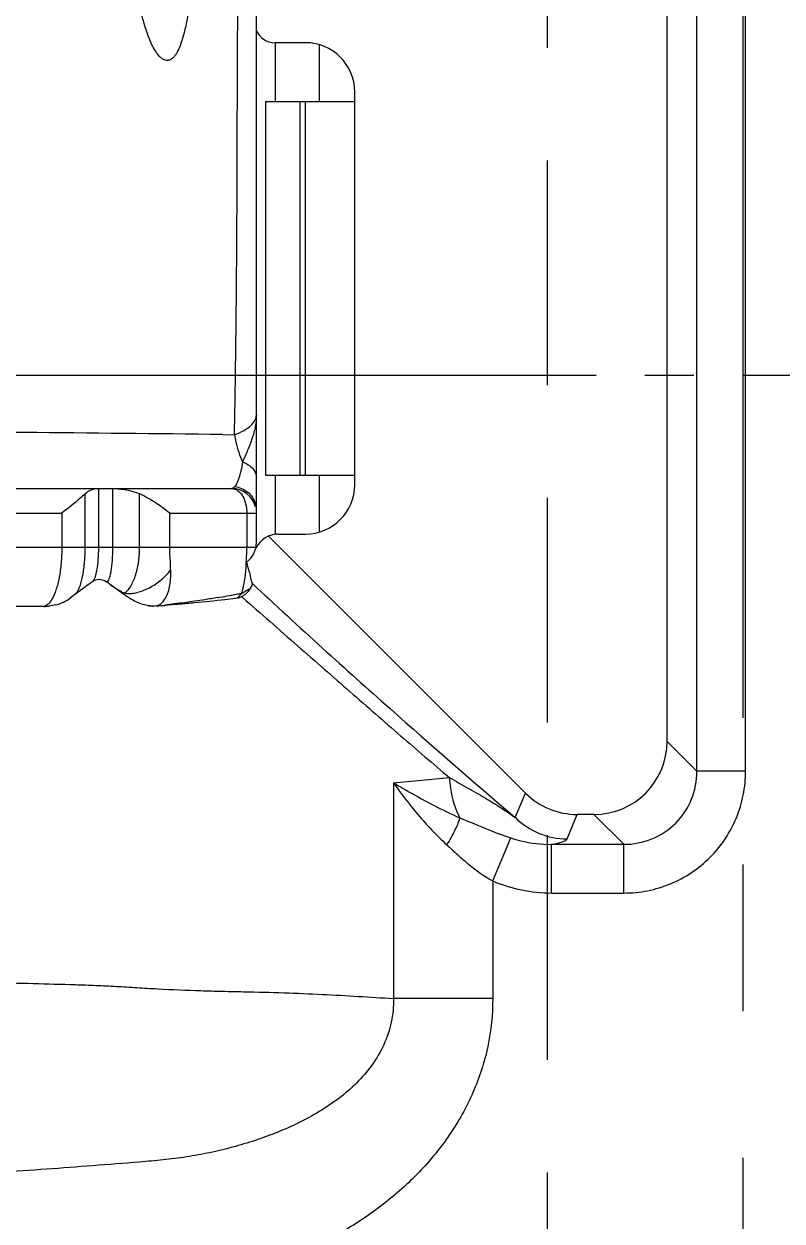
# Model space of a CAD drawing. Header units: millimetres. Extents: x 23075 to 24509, y -21593 to -20579.
# Drawn here: x 24292.38 to 24307.88, y -20884.18 to -20859.69 of the extents above; entities that cross this region are included whole.
import ezdxf

# ---------------------------------------------------------------- set-up
doc = ezdxf.new("R2010")
doc.units = ezdxf.units.MM
doc.header["$LTSCALE"] = 8
doc.linetypes.add('CENTER', pattern=[2, 1.25, -0.25, 0.25, -0.25])
doc.linetypes.add('HIDDEN', pattern=[0.375, 0.25, -0.125])
for name, color, linetype in [('Cav-cor', 30, 'Continuous'), ('CL', 1, 'Continuous'), ('WT', 4, 'Continuous')]:
    doc.layers.add(name, color=color, linetype=linetype)

msp = doc.modelspace()

# ---------------------------------------------------------------- linework, layer by layer
at = {"linetype": 'CENTER', "ltscale": 0.5}
msp.add_line((24432.076, -20866.885), (24032.076, -20866.885), dxfattribs=at)
at = {"layer": 'Cav-cor', "color": 241}
for p, q in [((24306.139, -20874.979), (24306.139, -20853.141)), ((24307.135, -20874.979), (24307.135, -20853.141)), ((24305.529, -20874.369), (24305.529, -20856.083)), ((24297.131, -20870.302), (24297.131, -20858.586)), ((24298.136, -20860.077), (24297.505, -20860.077)), ((24297.515, -20860.077), (24297.515, -20861.283)), ((24298.414, -20860.116), (24298.414, -20861.283)), ((24297.319, -20861.283), (24299.141, -20861.283)), ((24297.319, -20861.283), (24297.319, -20868.921)), ((24298.016, -20861.283), (24298.016, -20868.921)), ((24298.136, -20868.921), (24298.136, -20861.283)), ((24299.141, -20869.122), (24299.141, -20861.082)), ((24296.438, -20868.092), (24296.682, -20868.095)), ((24297.319, -20868.921), (24299.141, -20868.921)), ((24297.515, -20868.921), (24297.515, -20870.131)), ((24298.414, -20868.921), (24298.414, -20870.088)), ((24275.524, -20869.197), (24296.629, -20869.197)), ((24293.624, -20869.307), (24293.624, -20870.403)), ((24293.901, -20869.197), (24293.901, -20870.403)), ((24294.19, -20869.197), (24294.19, -20870.403)), ((24294.743, -20870.403), (24294.743, -20869.307)), ((24291.351, -20869.699), (24293.152, -20869.699)), ((24293.152, -20869.699), (24293.152, -20870.403)), ((24295.358, -20869.699), (24297.131, -20869.699)), ((24295.358, -20870.403), (24295.358, -20869.699)), ((24296.934, -20869.699), (24296.934, -20870.403)), ((24297.579, -20870.127), (24298.136, -20870.127)), ((24297.378, -20870.169), (24302.634, -20875.426)), ((24297.119, -20870.403), (24275.034, -20870.403)), ((24293.446, -20871.346), (24293.386, -20871.39)), ((24294.14, -20871.161), (24294.29, -20871.261)), ((24294.396, -20871.344), (24294.14, -20871.161)), ((24293.386, -20871.39), (24293.329, -20871.432)), ((24295.075, -20871.599), (24295.036, -20871.601)), ((24295.078, -20871.599), (24295.078, -20871.599)), ((24296.702, -20871.444), (24296.484, -20871.472)), ((24296.741, -20871.437), (24296.702, -20871.444)), ((24296.828, -20871.407), (24296.847, -20871.423)), ((24292.792, -20871.607), (24291.418, -20871.607)), ((24305.529, -20874.369), (24306.139, -20874.979)), ((24307.135, -20874.979), (24306.139, -20874.979)), ((24299.934, -20875.214), (24299.934, -20879.628)), ((24302.426, -20875.927), (24302.634, -20875.426)), ((24303.483, -20876.364), (24303.691, -20875.863)), ((24304.034, -20875.863), (24303.691, -20875.863)), ((24304.034, -20875.863), (24304.645, -20876.474)), ((24301.964, -20877.223), (24302.335, -20876.344)), ((24303.169, -20876.474), (24304.645, -20876.474)), ((24303.169, -20877.47), (24303.169, -20876.474)), ((24304.645, -20877.47), (24304.645, -20876.474)), ((24301.964, -20877.223), (24301.964, -20879.628)), ((24303.169, -20877.47), (24304.645, -20877.47)), ((24301.964, -20879.628), (24299.934, -20879.628))]:
    msp.add_line(p, q, dxfattribs=at)
for centre, radius, start, end in [((24297.505, -20859.675), 0.402, 201.7977, 270.0036), ((24298.136, -20861.082), 1.005, 0, 90), ((24278.519, -22429.748), 1561.759, 89.342624, 89.639818), ((24298.136, -20869.122), 1.005, 270, 0), ((24296.629, -20869.699), 0.502, 14.5976, 90), ((24296.647, -20869.647), 0.484, 11.4165, 16.8308), ((24297.579, -20870.63), 0.502, 90, 154.4245), ((24296.629, -20870.302), 0.502, 307.3929, 0), ((24292.271, -20870.41), 4.664, 355.4369, 358.6129), ((24291.988, -20870.403), 4.946, 358.6015, 0.001), ((24293.92, -20871.318), 0.258, 112.6108, 125.8664), ((24284.845, -20884.18), 15.997, 54.4776, 54.7956), ((24292.821, -20851.075), 20.654, 279.8004, 280.8994), ((24292.74, -20850.653), 21.084, 280.8978, 281.1709), ((24296.64, -20870.82), 0.549, 289.7357, 295.5396), ((24292.793, -20870.709), 0.898, 269.9776, 276.4393), ((24292.809, -20870.733), 0.872, 284.3756, 306.5867), ((24295.013, -20870.174), 1.422, 265.6998, 269.2636), ((24295.019, -20870.719), 0.881, 269.9521, 271.108), ((24294.675, -20864.736), 6.875, 273.3311, 273.4943), ((24294.433, -20860.976), 10.642, 273.5632, 274.4336), ((24296.649, -20871.034), 0.414, 282.9443, 286.5388), ((24296.647, -20871.029), 0.419, 286.564, 295.6498), ((24296.663, -20871.063), 0.382, 295.6161, 300.2693), ((24290.873, -20769.53), 106.072, 274.90032, 275.52053), ((24303.488, -20874.858), 1.506, 225.1884, 269.8116)]:
    msp.add_arc(centre, radius, start, end, dxfattribs=at)
for centre, major_axis, ratio, start_param, end_param in [((24296.629, -20870.541), (-0.444, 1.41), 0.166675, -2.056236, -1.736794), ((24304.023, -20874.357), (1.069, -1.069), 0.992433, -0.7816, 0.7816), ((24303.695, -20874.357), (0.577, 1.392), 0.995546, -3.532716, -2.750469)]:
    msp.add_ellipse(centre, major_axis=major_axis, ratio=ratio, start_param=start_param, end_param=end_param, dxfattribs=at)
for points, knots in [([(24296.06, -20855.722), (24296.047, -20855.916), (24296.02, -20856.304), (24295.978, -20856.887), (24295.936, -20857.472), (24295.899, -20857.961), (24295.867, -20858.352), (24295.84, -20858.645), (24295.81, -20858.937), (24295.774, -20859.227), (24295.738, -20859.468), (24295.702, -20859.658), (24295.672, -20859.8), (24295.637, -20859.939), (24295.596, -20860.075), (24295.545, -20860.206), (24295.492, -20860.308), (24295.436, -20860.379), (24295.387, -20860.421), (24295.326, -20860.445), (24295.26, -20860.439), (24295.201, -20860.406), (24295.132, -20860.344), (24295.062, -20860.246), (24294.994, -20860.118), (24294.917, -20859.937), (24294.839, -20859.703), (24294.764, -20859.417), (24294.703, -20859.126), (24294.654, -20858.833), (24294.614, -20858.539), (24294.578, -20858.244), (24294.535, -20857.851), (24294.483, -20857.358), (24294.411, -20856.768), (24294.351, -20856.377), (24294.317, -20856.182)], [0, 0, 0, 0, 0.062218, 0.124798, 0.187619, 0.250564, 0.282043, 0.3135, 0.344911, 0.376235, 0.407425, 0.422948, 0.438404, 0.453768, 0.469003, 0.484035, 0.49871, 0.505837, 0.512757, 0.519447, 0.526205, 0.533299, 0.540701, 0.555966, 0.571542, 0.587254, 0.618845, 0.650542, 0.68228, 0.714039, 0.745806, 0.777577, 0.80935, 0.872899, 0.936449, 1, 1, 1, 1]), ([(24296.682, -20868.095), (24296.692, -20867.636), (24296.707, -20866.711), (24296.723, -20865.315), (24296.734, -20863.904), (24296.739, -20862.481), (24296.742, -20861.05), (24296.747, -20859.854), (24296.755, -20858.894), (24296.767, -20857.935), (24296.777, -20857.216), (24296.783, -20856.737)], [0, 0, 0, 0, 0.121279, 0.24431, 0.368653, 0.493995, 0.620075, 0.746672, 0.810067, 0.873466, 1, 1, 1, 1]), ([(24296.682, -20868.095), (24296.75, -20868.071), (24296.87, -20868.019), (24297.015, -20867.918), (24297.095, -20867.823), (24297.126, -20867.745), (24297.131, -20867.707), (24297.131, -20867.689)], [0, 0, 0, 0, 0.339422, 0.610203, 0.823116, 0.913882, 1, 1, 1, 1]), ([(24297.131, -20867.689), (24297.131, -20867.769), (24297.115, -20867.932), (24297.048, -20868.174), (24296.953, -20868.413), (24296.884, -20868.573), (24296.85, -20868.654)], [0, 0, 0, 0, 0.237015, 0.483532, 0.740711, 1, 1, 1, 1]), ([(24296.682, -20868.095), (24296.69, -20868.145), (24296.727, -20868.337), (24296.789, -20868.524), (24296.85, -20868.653)], [0, 0, 0, 0, 0.262232, 1, 1, 1, 1]), ([(24296.85, -20868.653), (24296.84, -20868.714), (24296.818, -20868.823), (24296.784, -20868.951), (24296.755, -20869.034), (24296.735, -20869.083), (24296.717, -20869.118), (24296.704, -20869.139), (24296.697, -20869.148), (24296.694, -20869.154), (24296.691, -20869.155), (24296.69, -20869.156)], [0, 0, 0, 0, 0.34759, 0.627212, 0.74275, 0.84273, 0.927722, 0.964837, 0.98211, 0.99036, 1, 1, 1, 1]), ([(24296.85, -20868.653), (24296.891, -20868.668), (24296.966, -20868.703), (24297.057, -20868.779), (24297.117, -20868.872), (24297.131, -20868.942), (24297.131, -20868.975)], [0, 0, 0, 0, 0.282723, 0.542322, 0.778649, 1, 1, 1, 1]), ([(24293.624, -20869.307), (24293.592, -20869.336), (24293.44, -20869.473), (24293.281, -20869.602), (24293.152, -20869.699)], [0, 0, 0, 0, 0.209304, 1, 1, 1, 1]), ([(24293.624, -20869.307), (24293.663, -20869.271), (24293.751, -20869.216), (24293.853, -20869.197), (24293.901, -20869.197)], [0, 0, 0, 0, 0.525527, 1, 1, 1, 1]), ([(24294.19, -20869.197), (24294.284, -20869.197), (24294.474, -20869.214), (24294.657, -20869.268), (24294.743, -20869.307)], [0, 0, 0, 0, 0.500128, 1, 1, 1, 1]), ([(24295.358, -20869.699), (24295.265, -20869.625), (24295.068, -20869.481), (24294.856, -20869.359), (24294.743, -20869.307)], [0, 0, 0, 0, 0.487599, 1, 1, 1, 1]), ([(24296.69, -20869.156), (24296.683, -20869.162), (24296.672, -20869.172), (24296.656, -20869.185), (24296.643, -20869.195), (24296.633, -20869.197), (24296.629, -20869.197)], [0, 0, 0, 0, 0.351252, 0.615676, 0.814999, 1, 1, 1, 1]), ([(24296.629, -20869.197), (24296.649, -20869.197), (24296.69, -20869.204), (24296.772, -20869.245), (24296.819, -20869.302), (24296.845, -20869.344)], [0, 0, 0, 0, 0.221877, 0.458019, 1, 1, 1, 1]), ([(24296.69, -20869.156), (24296.785, -20869.168), (24296.971, -20869.247), (24297.083, -20869.416), (24297.11, -20869.507)], [0, 0, 0, 0, 0.502871, 1, 1, 1, 1]), ([(24296.845, -20869.344), (24296.852, -20869.356), (24296.88, -20869.407), (24296.9, -20869.463), (24296.911, -20869.507)], [0, 0, 0, 0, 0.236456, 1, 1, 1, 1]), ([(24296.911, -20869.507), (24296.915, -20869.522), (24296.929, -20869.585), (24296.934, -20869.65), (24296.934, -20869.699)], [0, 0, 0, 0, 0.245495, 1, 1, 1, 1]), ([(24293.152, -20870.403), (24293.152, -20870.509), (24293.143, -20870.716), (24293.105, -20871.007), (24293.044, -20871.256), (24292.985, -20871.402), (24292.951, -20871.461)], [0, 0, 0, 0, 0.294126, 0.569497, 0.809168, 1, 1, 1, 1]), ([(24293.624, -20870.403), (24293.624, -20870.502), (24293.616, -20870.693), (24293.582, -20870.957), (24293.529, -20871.174), (24293.476, -20871.297), (24293.443, -20871.343)], [0, 0, 0, 0, 0.308247, 0.590628, 0.825599, 1, 1, 1, 1]), ([(24293.901, -20870.403), (24293.901, -20870.486), (24293.895, -20870.642), (24293.874, -20870.826), (24293.848, -20870.95), (24293.828, -20871.019), (24293.807, -20871.069), (24293.789, -20871.095), (24293.78, -20871.102)], [0, 0, 0, 0, 0.346982, 0.64946, 0.772603, 0.872767, 0.948378, 1, 1, 1, 1]), ([(24294.19, -20870.403), (24294.19, -20870.491), (24294.185, -20870.655), (24294.164, -20870.848), (24294.138, -20870.973), (24294.118, -20871.04), (24294.097, -20871.085), (24294.078, -20871.106), (24294.068, -20871.109)], [0, 0, 0, 0, 0.364198, 0.673826, 0.79514, 0.889893, 0.957207, 1, 1, 1, 1]), ([(24294.442, -20871.334), (24294.446, -20871.332), (24294.455, -20871.327), (24294.464, -20871.315), (24294.473, -20871.301), (24294.49, -20871.283), (24294.515, -20871.26), (24294.543, -20871.224), (24294.569, -20871.181), (24294.595, -20871.133), (24294.62, -20871.079), (24294.653, -20870.996), (24294.681, -20870.907), (24294.702, -20870.81), (24294.718, -20870.733), (24294.729, -20870.653), (24294.735, -20870.571), (24294.742, -20870.487), (24294.743, -20870.431), (24294.743, -20870.403)], [0, 0, 0, 0, 0.014472, 0.029009, 0.044899, 0.062543, 0.102819, 0.147705, 0.19743, 0.25214, 0.311572, 0.375533, 0.515605, 0.590949, 0.669202, 0.749756, 0.832191, 0.915785, 1, 1, 1, 1]), ([(24295.38, -20870.867), (24295.377, -20870.83), (24295.374, -20870.755), (24295.372, -20870.66), (24295.365, -20870.582), (24295.362, -20870.523), (24295.358, -20870.463), (24295.358, -20870.423), (24295.358, -20870.403)], [0, 0, 0, 0, 0.237513, 0.485559, 0.612009, 0.740315, 0.869762, 1, 1, 1, 1]), ([(24294.437, -20871.333), (24294.473, -20871.342), (24294.55, -20871.349), (24294.667, -20871.329), (24294.788, -20871.295), (24294.96, -20871.225), (24295.168, -20871.088), (24295.312, -20870.946), (24295.378, -20870.867)], [0, 0, 0, 0, 0.103572, 0.208039, 0.323595, 0.448627, 0.717026, 1, 1, 1, 1]), ([(24295.254, -20871.465), (24295.278, -20871.43), (24295.32, -20871.347), (24295.36, -20871.206), (24295.378, -20871.042), (24295.382, -20870.927), (24295.38, -20870.867)], [0, 0, 0, 0, 0.206637, 0.442883, 0.707771, 1, 1, 1, 1]), ([(24296.92, -20870.782), (24296.916, -20870.82), (24296.903, -20870.962), (24296.882, -20871.102), (24296.86, -20871.203)], [0, 0, 0, 0, 0.272513, 1, 1, 1, 1]), ([(24293.769, -20871.109), (24293.742, -20871.128), (24293.634, -20871.207), (24293.526, -20871.286), (24293.446, -20871.346)], [0, 0, 0, 0, 0.24922, 1, 1, 1, 1]), ([(24294.068, -20871.109), (24294.032, -20871.084), (24293.949, -20871.051), (24293.86, -20871.063), (24293.821, -20871.08)], [0, 0, 0, 0, 0.503163, 1, 1, 1, 1]), ([(24294.396, -20871.344), (24294.388, -20871.337), (24294.353, -20871.308), (24294.317, -20871.281), (24294.29, -20871.261)], [0, 0, 0, 0, 0.234574, 1, 1, 1, 1]), ([(24294.442, -20871.334), (24294.431, -20871.331), (24294.406, -20871.328), (24294.368, -20871.31), (24294.329, -20871.287), (24294.303, -20871.27), (24294.29, -20871.261)], [0, 0, 0, 0, 0.193075, 0.443271, 0.724299, 1, 1, 1, 1]), ([(24294.907, -20871.592), (24294.86, -20871.584), (24294.768, -20871.56), (24294.592, -20871.482), (24294.474, -20871.399), (24294.396, -20871.344)], [0, 0, 0, 0, 0.248345, 0.497569, 1, 1, 1, 1]), ([(24296.825, -20871.337), (24296.821, -20871.344), (24296.805, -20871.371), (24296.786, -20871.395), (24296.769, -20871.409)], [0, 0, 0, 0, 0.269732, 1, 1, 1, 1]), ([(24296.86, -20871.203), (24296.857, -20871.215), (24296.847, -20871.26), (24296.835, -20871.305), (24296.825, -20871.337)], [0, 0, 0, 0, 0.265215, 1, 1, 1, 1]), ([(24296.986, -20871.245), (24296.978, -20871.252), (24296.944, -20871.279), (24296.906, -20871.301), (24296.876, -20871.316)], [0, 0, 0, 0, 0.246187, 1, 1, 1, 1]), ([(24297.027, -20871.199), (24297.021, -20871.211), (24296.989, -20871.272), (24296.943, -20871.326), (24296.901, -20871.361)], [0, 0, 0, 0, 0.200603, 1, 1, 1, 1]), ([(24297.044, -20871.134), (24297.046, -20871.142), (24297.04, -20871.165), (24297.033, -20871.186), (24297.027, -20871.199)], [0, 0, 0, 0, 0.365348, 1, 1, 1, 1]), ([(24297.044, -20871.134), (24297.522, -20871.582), (24298.457, -20872.442), (24300.246, -20874.046), (24301.565, -20875.193), (24302.426, -20875.927)], [0, 0, 0, 0, 0.272796, 0.528917, 1, 1, 1, 1]), ([(24292.951, -20871.461), (24292.929, -20871.498), (24292.888, -20871.559), (24292.822, -20871.601), (24292.792, -20871.607)], [0, 0, 0, 0, 0.579495, 1, 1, 1, 1]), ([(24295.094, -20871.594), (24295.126, -20871.583), (24295.189, -20871.549), (24295.234, -20871.495), (24295.254, -20871.465)], [0, 0, 0, 0, 0.486643, 1, 1, 1, 1]), ([(24296.337, -20871.427), (24296.249, -20871.443), (24295.89, -20871.502), (24295.528, -20871.552), (24295.254, -20871.579)], [0, 0, 0, 0, 0.244168, 1, 1, 1, 1]), ([(24296.484, -20871.471), (24296.28, -20871.496), (24295.972, -20871.526), (24295.563, -20871.562), (24295.358, -20871.579), (24295.256, -20871.587)], [0, 0, 0, 0, 0.499746, 0.750634, 1, 1, 1, 1]), ([(24296.769, -20871.409), (24296.766, -20871.412), (24296.756, -20871.42), (24296.745, -20871.427), (24296.737, -20871.432)], [0, 0, 0, 0, 0.258542, 1, 1, 1, 1]), ([(24296.847, -20871.423), (24297.222, -20871.753), (24297.779, -20872.242), (24298.514, -20872.885), (24299.214, -20873.5), (24300.066, -20874.242), (24300.744, -20874.825), (24301.077, -20875.109)], [0, 0, 0, 0, 0.267413, 0.396022, 0.521801, 0.765885, 1, 1, 1, 1]), ([(24304.645, -20877.47), (24304.807, -20877.47), (24305.134, -20877.438), (24305.604, -20877.296), (24306.038, -20877.065), (24306.418, -20876.753), (24306.73, -20876.373), (24306.961, -20875.939), (24307.103, -20875.468), (24307.135, -20875.142), (24307.135, -20874.979)], [0, 0, 0, 0, 0.124992, 0.249988, 0.374997, 0.500008, 0.62502, 0.750028, 0.875019, 1, 1, 1, 1]), ([(24304.645, -20876.474), (24304.839, -20876.475), (24305.234, -20876.399), (24305.733, -20876.068), (24306.065, -20875.568), (24306.14, -20875.174), (24306.139, -20874.979)], [0, 0, 0, 0, 0.2499, 0.500008, 0.750116, 1, 1, 1, 1]), ([(24299.934, -20875.214), (24300.038, -20875.276), (24300.481, -20875.535), (24300.937, -20875.773), (24301.293, -20875.935)], [0, 0, 0, 0, 0.237929, 1, 1, 1, 1]), ([(24299.934, -20875.214), (24300.09, -20875.438), (24300.43, -20875.883), (24300.816, -20876.291), (24301.027, -20876.485)], [0, 0, 0, 0, 0.488519, 1, 1, 1, 1]), ([(24301.077, -20875.109), (24301.204, -20875.179), (24301.451, -20875.317), (24301.806, -20875.524), (24302.131, -20875.723), (24302.334, -20875.858), (24302.426, -20875.927)], [0, 0, 0, 0, 0.275853, 0.536972, 0.780911, 1, 1, 1, 1]), ([(24301.077, -20875.109), (24301.08, -20875.182), (24301.108, -20875.467), (24301.195, -20875.746), (24301.293, -20875.935)], [0, 0, 0, 0, 0.255362, 1, 1, 1, 1]), ([(24301.027, -20876.485), (24301.086, -20876.39), (24301.187, -20876.212), (24301.267, -20876.023), (24301.293, -20875.935)], [0, 0, 0, 0, 0.549213, 1, 1, 1, 1]), ([(24301.293, -20875.935), (24301.377, -20875.968), (24301.722, -20876.109), (24302.066, -20876.257), (24302.335, -20876.344)], [0, 0, 0, 0, 0.241048, 1, 1, 1, 1]), ([(24301.027, -20876.485), (24301.099, -20876.552), (24301.244, -20876.687), (24301.544, -20876.948), (24301.789, -20877.124), (24301.964, -20877.223)], [0, 0, 0, 0, 0.247126, 0.496697, 1, 1, 1, 1]), ([(24302.335, -20876.344), (24302.402, -20876.366), (24302.673, -20876.443), (24302.957, -20876.478), (24303.169, -20876.474)], [0, 0, 0, 0, 0.249247, 1, 1, 1, 1]), ([(24303.169, -20876.474), (24303.209, -20876.466), (24303.282, -20876.45), (24303.376, -20876.424), (24303.438, -20876.401), (24303.471, -20876.381), (24303.481, -20876.37), (24303.483, -20876.364)], [0, 0, 0, 0, 0.364457, 0.658685, 0.872754, 0.946853, 1, 1, 1, 1]), ([(24301.964, -20877.223), (24302.154, -20877.303), (24302.55, -20877.427), (24302.963, -20877.47), (24303.169, -20877.47)], [0, 0, 0, 0, 0.499985, 1, 1, 1, 1]), ([(24286.076, -20879.233), (24286.71, -20879.233), (24287.97, -20879.237), (24289.536, -20879.254), (24290.77, -20879.276), (24291.674, -20879.296), (24292.559, -20879.319), (24293.282, -20879.339), (24293.848, -20879.358), (24294.267, -20879.379), (24294.689, -20879.403), (24295.266, -20879.44), (24295.85, -20879.464), (24296.435, -20879.479), (24297.001, -20879.49), (24297.681, -20879.508), (24298.464, -20879.54), (24299.21, -20879.582), (24299.696, -20879.612), (24299.934, -20879.628)], [0, 0, 0, 0, 0.137177, 0.272541, 0.338897, 0.404188, 0.468193, 0.530377, 0.560684, 0.590815, 0.621177, 0.652152, 0.715786, 0.747585, 0.778773, 0.838421, 0.894709, 0.948387, 1, 1, 1, 1]), ([(24299.934, -20879.628), (24299.938, -20879.79), (24299.907, -20880.116), (24299.751, -20880.579), (24299.503, -20880.999), (24299.081, -20881.487), (24298.431, -20881.968), (24297.564, -20882.387), (24296.801, -20882.636), (24296.176, -20882.785), (24295.701, -20882.873), (24295.223, -20882.932), (24294.585, -20882.987), (24293.79, -20883.048), (24292.837, -20883.122), (24291.883, -20883.184), (24290.922, -20883.213), (24289.635, -20883.226), (24288.019, -20883.22), (24286.725, -20883.217), (24286.076, -20883.217)], [0, 0, 0, 0, 0.031504, 0.062976, 0.094372, 0.125673, 0.18791, 0.250088, 0.312395, 0.343663, 0.375001, 0.406287, 0.437485, 0.49954, 0.561345, 0.623347, 0.685684, 0.748218, 0.873847, 1, 1, 1, 1]), ([(24301.964, -20879.628), (24301.964, -20879.957), (24301.895, -20880.617), (24301.59, -20881.562), (24301.107, -20882.429), (24300.478, -20883.196), (24299.738, -20883.855), (24298.916, -20884.406), (24298.033, -20884.853), (24297.415, -20885.085), (24297.101, -20885.185)], [0, 0, 0, 0, 0.124911, 0.249839, 0.374799, 0.499793, 0.624819, 0.749868, 0.87493, 1, 1, 1, 1])]:
    msp.add_open_spline(points, degree=3, knots=knots, dxfattribs=at)
for points in [[(24293.026, -20871.577), (24292.982, -20871.588), (24292.938, -20871.596), (24292.893, -20871.601)], [(24295.018, -20871.601), (24294.981, -20871.601), (24294.944, -20871.598), (24294.907, -20871.592)], [(24296.901, -20871.361), (24296.887, -20871.372), (24296.872, -20871.383), (24296.856, -20871.392)]]:
    msp.add_open_spline(points, degree=3, dxfattribs=at)
at = {"layer": 'CL', "color": 6, "linetype": 'CENTER'}
msp.add_line((24301.426, -20866.885), (24270.726, -20866.885), dxfattribs=at)
at = {"layer": 'WT', "color": 125, "linetype": 'CENTER', "ltscale": 1.5}
msp.add_line((24307.076, -20666.885), (24307.076, -21066.885), dxfattribs=at)
at = {"layer": 'WT', "color": 125, "linetype": 'HIDDEN', "ltscale": 2.3}
msp.add_line((24303.076, -20696.885), (24303.076, -21036.885), dxfattribs=at)

doc.saveas('drawing.dxf')
